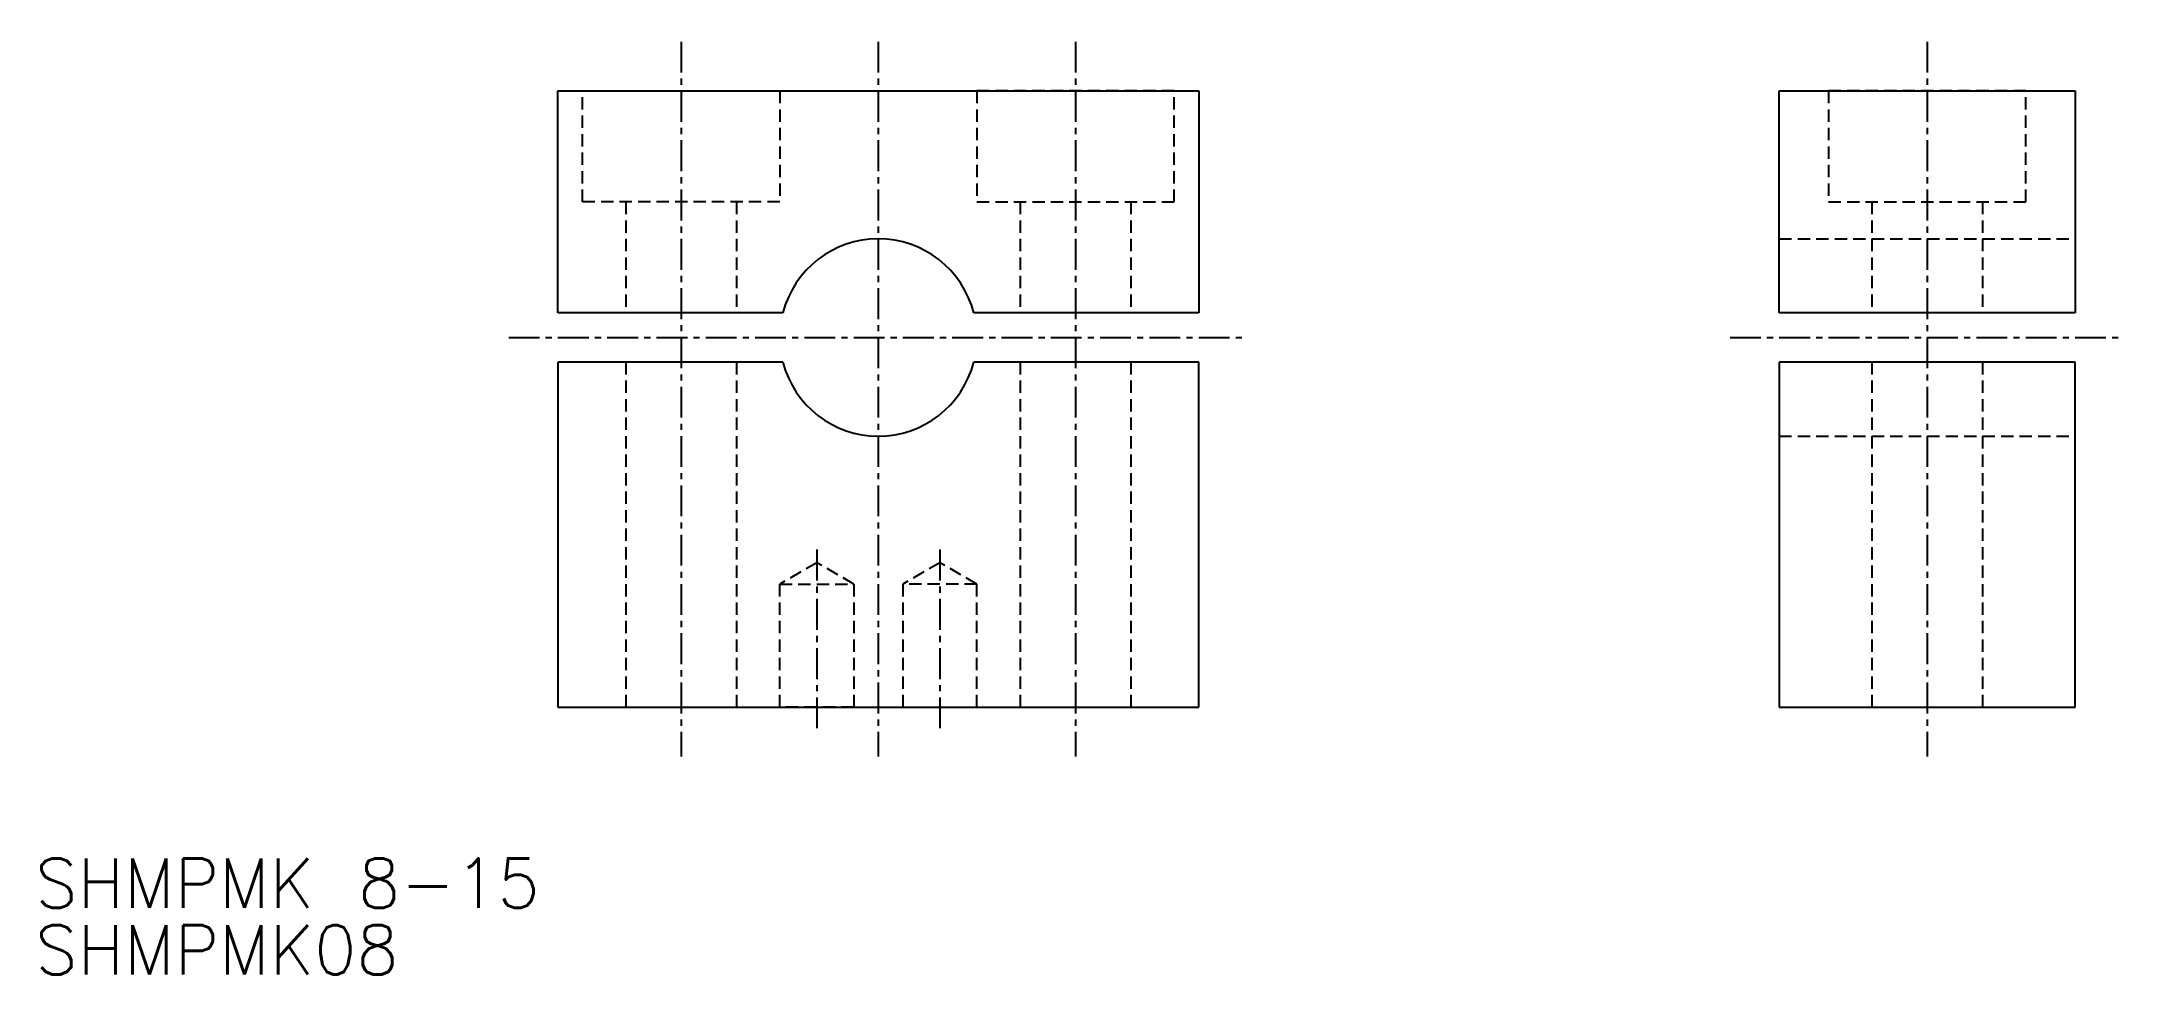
# Model space of a CAD drawing. Extents: x 114.5 to 199.1, y 84.2 to 122.
import ezdxf

# ---------------------------------------------------------------- set-up
doc = ezdxf.new("R2010")
doc.units = 0
doc.linetypes.add('CENTER', pattern=[2, 1.25, -0.25, 0.25, -0.25])
doc.linetypes.add('DASHED', pattern=[0.75, 0.5, -0.25])
doc.layers.get('0').update_dxf_attribs({"linetype": 'CONTINUOUS'})
doc.layers.add('CENTER', color=1, linetype='CENTER')
doc.styles.get("Standard").update_dxf_attribs({"font": 'txt.shx', "bigfont": 'extfont.shx'})

msp = doc.modelspace()

# ---------------------------------------------------------------- linework, layer by layer
at = {"color": 7, "linetype": 'CONTINUOUS'}
for p, q in [((135.5, 111), (135.5, 120)), ((135.5, 120), (161.5, 120)), ((161.5, 120), (161.5, 111)), ((185.06, 111), (185.06, 120)), ((185.06, 120), (197.06, 120)), ((197.06, 120), (197.06, 111)), ((144.627, 111), (135.5, 111)), ((161.5, 111), (152.373, 111)), ((197.06, 111), (185.06, 111)), ((144.627, 109), (135.5, 109)), ((135.5, 109), (135.5, 95)), ((161.5, 109), (152.373, 109)), ((161.5, 95), (161.5, 109)), ((185.06, 109), (185.06, 95)), ((197.06, 109), (185.06, 109)), ((197.06, 95), (197.06, 109)), ((135.5, 95), (161.5, 95)), ((185.06, 95), (197.06, 95))]:
    msp.add_line(p, q, dxfattribs=at)
at = {"color": 3, "linetype": 'DASHED'}
for p, q in [((138.25, 115.5), (138.25, 111)), ((142.75, 115.5), (142.75, 111)), ((154.25, 115.5), (154.25, 111)), ((158.75, 115.5), (158.75, 111)), ((188.81, 115.5), (188.81, 111)), ((193.31, 115.5), (193.31, 111)), ((185.06, 114), (197.06, 114)), ((138.25, 109), (138.25, 95)), ((142.75, 109), (142.75, 95)), ((154.25, 109), (154.25, 95)), ((158.75, 109), (158.75, 95)), ((188.81, 109), (188.81, 95)), ((193.31, 109), (193.31, 95)), ((185.06, 106), (197.06, 106)), ((146, 100.866), (144.5, 100)), ((147.5, 100), (146, 100.866)), ((151, 100.866), (149.5, 100)), ((152.5, 100), (151, 100.866))]:
    msp.add_line(p, q, dxfattribs=at)
for points in [[(144.5, 115.5), (136.5, 115.5), (136.5, 120), (144.5, 120)], [(152.5, 115.5), (160.5, 115.5), (160.5, 120), (152.5, 120)], [(187.06, 115.5), (195.06, 115.5), (195.06, 120), (187.06, 120)], [(147.5, 95), (144.5, 95), (144.5, 100), (147.5, 100)], [(149.5, 95), (152.5, 95), (152.5, 100), (149.5, 100)]]:
    msp.add_lwpolyline(points, close=True, dxfattribs=at)
at = {"color": 7, "linetype": 'CONTINUOUS'}
for start, end in [(14.47751, 165.52249), (194.47751, 345.52249)]:
    msp.add_arc((148.5, 110), 4, start, end, dxfattribs=at)
at = {"layer": 'CENTER', "color": 1, "linetype": 'CENTER'}
for p, q in [((140.5, 122), (140.5, 93)), ((148.5, 122), (148.5, 93)), ((156.5, 122), (156.5, 93)), ((191.06, 122), (191.06, 93)), ((133.5, 110), (163.5, 110)), ((183.06, 110), (199.06, 110)), ((146, 101.397), (146, 94)), ((151, 101.397), (151, 94))]:
    msp.add_line(p, q, dxfattribs=at)

# ---------------------------------------------------------------- texts
at = {"color": 7, "linetype": 'CONTINUOUS'}
for s, p in [('SHMPMK 8-15', (114.292, 86.869)), ('SHMPMK08', (114.292, 84.167))]:
    msp.add_text(s, height=2, dxfattribs=at).set_placement(p)

doc.saveas('drawing.dxf')
